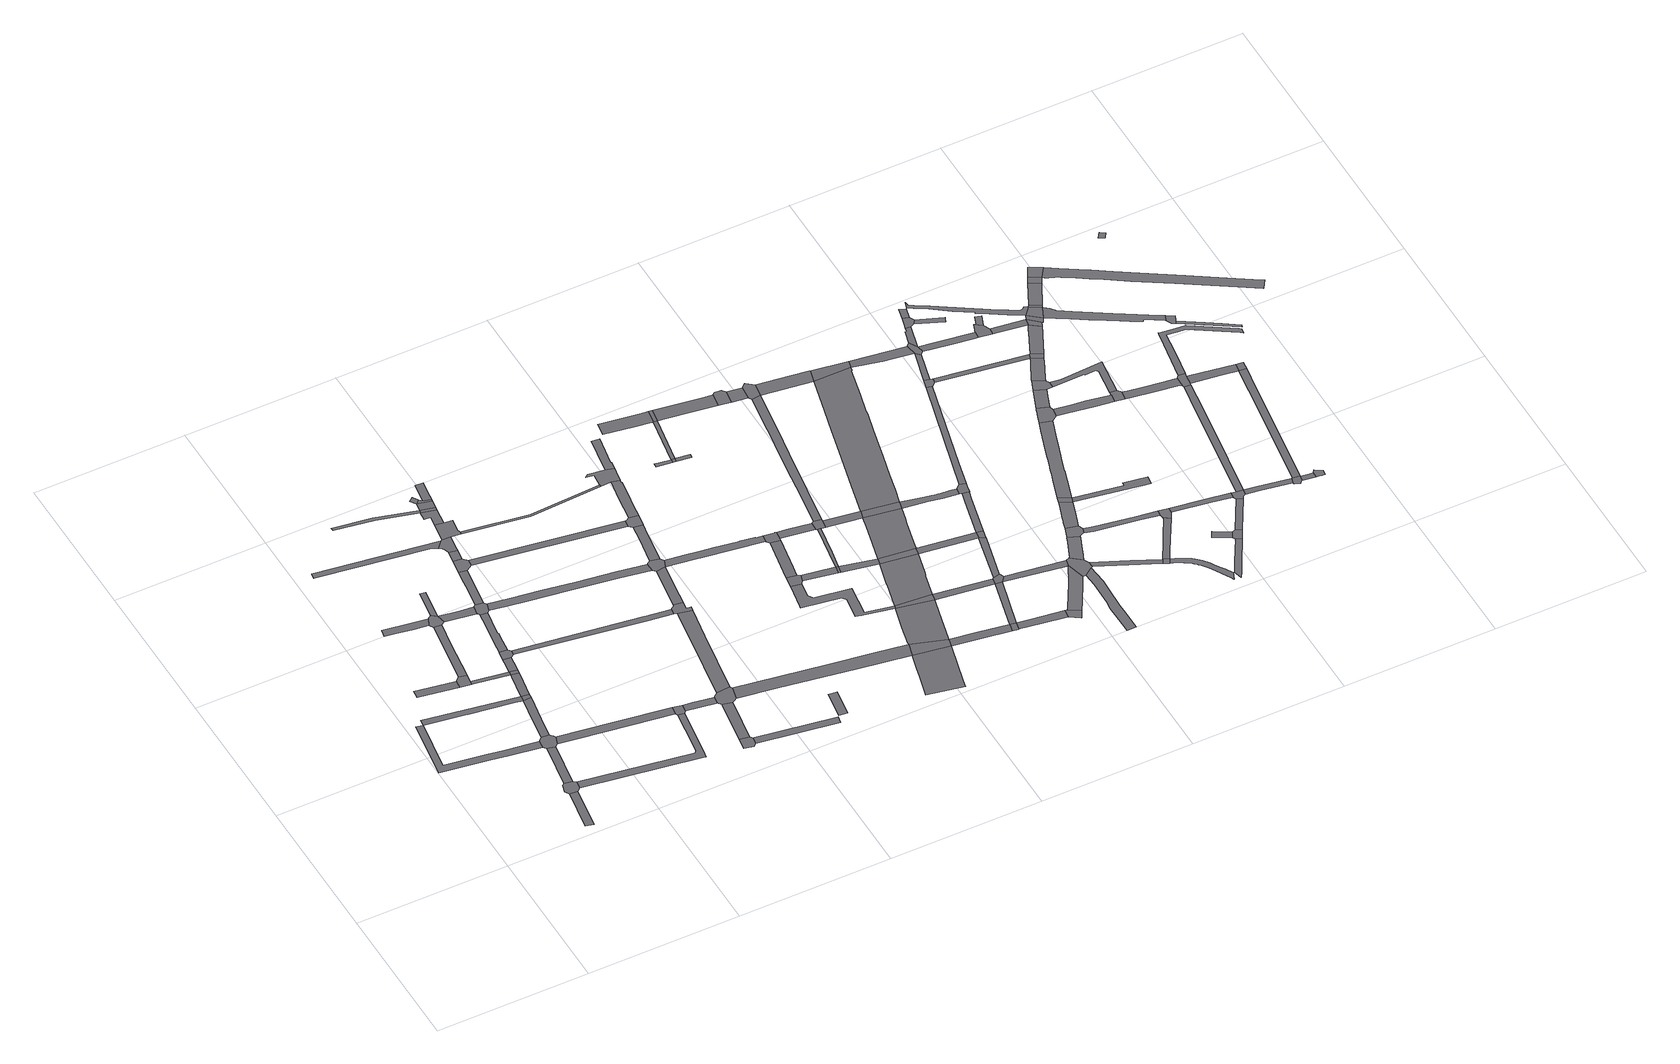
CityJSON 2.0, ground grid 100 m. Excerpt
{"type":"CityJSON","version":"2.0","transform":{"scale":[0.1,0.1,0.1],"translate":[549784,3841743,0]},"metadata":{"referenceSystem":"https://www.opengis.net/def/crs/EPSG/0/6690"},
"CityObjects":{
"road1":{"type":"Road","attributes":{"RoadStructureAttribute.sectionType":"1"},"geometry":[{"type":"MultiSurface","lod":"1","boundaries":[[[0,1,2,3,4,5,6,7,8,9,10,11,12]]]}]},
"road2":{"type":"Road","attributes":{"RoadStructureAttribute.sectionType":"1"},"geometry":[{"type":"MultiSurface","lod":"1","boundaries":[[[13,14,15,16,17,18]]]}]},
"road3":{"type":"Road","geometry":[{"type":"MultiSurface","lod":"1","boundaries":[[[19,20,21,13,18,22,23,24]]]}]},
"road4":{"type":"Road","attributes":{"RoadStructureAttribute.sectionType":"1"},"geometry":[{"type":"MultiSurface","lod":"1","boundaries":[[[25,26,27,28]]]}]},
"road5":{"type":"Road","attributes":{"RoadStructureAttribute.sectionType":"1"},"geometry":[{"type":"MultiSurface","lod":"1","boundaries":[[[29,30,12,31,32,33,34,35,36]]]}]},
"road6":{"type":"Road","attributes":{"RoadStructureAttribute.sectionType":"1"},"geometry":[{"type":"MultiSurface","lod":"1","boundaries":[[[37,38,39,19,24,40,41,42]]]}]},
"road7":{"type":"Road","geometry":[{"type":"MultiSurface","lod":"1","boundaries":[[[43,28,27,44,45,46]]]}]},
"road8":{"type":"Road","geometry":[{"type":"MultiSurface","lod":"1","boundaries":[[[47,5,4,37,42,48,49,50,51,52]]]}]},
"road9":{"type":"Road","attributes":{"RoadStructureAttribute.sectionType":"1"},"geometry":[{"type":"MultiSurface","lod":"1","boundaries":[[[53,54,55,56,57,58,59,60,61]]]}]},
"road10":{"type":"Road","attributes":{"RoadStructureAttribute.sectionType":"1"},"geometry":[{"type":"MultiSurface","lod":"1","boundaries":[[[62,63,35,64,65,47,52]]]}]},
"road11":{"type":"Road","attributes":{"RoadStructureAttribute.sectionType":"1"},"geometry":[{"type":"MultiSurface","lod":"1","boundaries":[[[66,43,46,67,68]]]}]},
"road12":{"type":"Road","attributes":{"RoadStructureAttribute.sectionType":"1"},"geometry":[{"type":"MultiSurface","lod":"1","boundaries":[[[69,45,44,70,71,72]]]}]},
"road13":{"type":"Road","geometry":[{"type":"MultiSurface","lod":"1","boundaries":[[[36,35,63,73]]]}]},
"road14":{"type":"Road","attributes":{"RoadStructureAttribute.sectionType":"1"},"geometry":[{"type":"MultiSurface","lod":"1","boundaries":[[[71,74,75,76,36,73,77,78,79]]]}]},
"road15":{"type":"Road","geometry":[{"type":"MultiSurface","lod":"1","boundaries":[[[80,61,60,66,68,81,82]]]}]},
"road16":{"type":"Road","geometry":[{"type":"MultiSurface","lod":"1","boundaries":[[[72,71,79,83]]]}]},
"road17":{"type":"Road","attributes":{"RoadStructureAttribute.sectionType":"1"},"geometry":[{"type":"MultiSurface","lod":"1","boundaries":[[[84,85,86,87,88,89,23,22,90,91,92,93,94,95]]]}]},
"road18":{"type":"Road","attributes":{"RoadStructureAttribute.sectionType":"1"},"geometry":[{"type":"MultiSurface","lod":"1","boundaries":[[[96,97,98,72,83,99,100]]]}]},
"road19":{"type":"Road","geometry":[{"type":"MultiSurface","lod":"1","boundaries":[[[101,102,80,82]]]}]},
"road20":{"type":"Road","geometry":[{"type":"MultiSurface","lod":"1","boundaries":[[[103,96,100,104,105,106,107,108]]]}]},
"road21":{"type":"Road","attributes":{"RoadStructureAttribute.sectionType":"1"},"geometry":[{"type":"MultiSurface","lod":"1","boundaries":[[[109,110,111,112,113,114]]]}]},
"road22":{"type":"Road","attributes":{"RoadStructureAttribute.sectionType":"1"},"geometry":[{"type":"MultiSurface","lod":"1","boundaries":[[[115,116,82,81,117,118]]]}]},
"road23":{"type":"Road","attributes":{"RoadStructureAttribute.sectionType":"1"},"geometry":[{"type":"MultiSurface","lod":"1","boundaries":[[[119,49,48,120,121,122,123]]]}]},
"road24":{"type":"Road","attributes":{"RoadStructureAttribute.sectionType":"1"},"geometry":[{"type":"MultiSurface","lod":"1","boundaries":[[[124,125,126,127,128,103,108,129,130,131,132,133,134]]]}]},
"road25":{"type":"Road","geometry":[{"type":"MultiSurface","lod":"1","boundaries":[[[135,118,117,136,137,138,139,140,141,124,134,142,143,144]]]}]},
"road26":{"type":"Road","attributes":{"RoadStructureAttribute.sectionType":"1"},"geometry":[{"type":"MultiSurface","lod":"1","boundaries":[[[145,146,147,148,149,150]]]}]},
"road27":{"type":"Road","attributes":{"RoadStructureAttribute.sectionType":"1"},"geometry":[{"type":"MultiSurface","lod":"1","boundaries":[[[151,152,153,154,135,144,155,156]]]}]},
"road28":{"type":"Road","geometry":[{"type":"MultiSurface","lod":"1","boundaries":[[[157,158,151,156,159,160,161]]]}]},
"road29":{"type":"Road","attributes":{"RoadStructureAttribute.sectionType":"1"},"geometry":[{"type":"MultiSurface","lod":"1","boundaries":[[[162,163,157,161,164]]]}]},
"road30":{"type":"Road","geometry":[{"type":"MultiSurface","lod":"1","boundaries":[[[165,114,113,166,167,168,162,164,169,170]]]}]},
"road31":{"type":"Road","geometry":[{"type":"MultiSurface","lod":"1","boundaries":[[[123,122,84,95,171,172]]]}]},
"road32":{"type":"Road","geometry":[{"type":"MultiSurface","lod":"1","boundaries":[[[173,174,165,170,175,176,177,178,179]]]}]},
"road33":{"type":"Road","attributes":{"RoadStructureAttribute.sectionType":"1"},"geometry":[{"type":"MultiSurface","lod":"1","boundaries":[[[180,181,106,105,182,183,184]]]}]},
"road34":{"type":"Road","attributes":{"RoadStructureAttribute.sectionType":"1"},"geometry":[{"type":"MultiSurface","lod":"1","boundaries":[[[149,185,186,173,179,187]]]}]},
"road35":{"type":"Road","geometry":[{"type":"MultiSurface","lod":"1","boundaries":[[[188,189,190,191,192,193,194]]]}]},
"road36":{"type":"Road","geometry":[{"type":"MultiSurface","lod":"1","boundaries":[[[195,196,197,198]]]}]},
"road37":{"type":"Road","geometry":[{"type":"MultiSurface","lod":"1","boundaries":[[[150,149,187,199]]]}]},
"road38":{"type":"Road","attributes":{"RoadStructureAttribute.sectionType":"1"},"geometry":[{"type":"MultiSurface","lod":"1","boundaries":[[[200,172,171,201,202,203]]]}]},
"road39":{"type":"Road","attributes":{"RoadStructureAttribute.sectionType":"1"},"geometry":[{"type":"MultiSurface","lod":"1","boundaries":[[[197,150,199,204]]]}]},
"road40":{"type":"Road","attributes":{"RoadStructureAttribute.sectionType":"1"},"geometry":[{"type":"MultiSurface","lod":"1","boundaries":[[[198,197,204,205,206]]]}]},
"road41":{"type":"Road","attributes":{"RoadStructureAttribute.sectionType":"1"},"geometry":[{"type":"MultiSurface","lod":"1","boundaries":[[[207,208,188,194,209,210,211]]]}]},
"road42":{"type":"Road","attributes":{"RoadStructureAttribute.sectionType":"1"},"geometry":[{"type":"MultiSurface","lod":"1","boundaries":[[[212,206,205,213,214]]]}]},
"road43":{"type":"Road","attributes":{"RoadStructureAttribute.sectionType":"1"},"geometry":[{"type":"MultiSurface","lod":"1","boundaries":[[[215,216,217,218,143,142,219,220,221,222,223,224,225,226]]]}]},
"road44":{"type":"Road","geometry":[{"type":"MultiSurface","lod":"1","boundaries":[[[227,228,229,203,202,207,211,230,231,232,233]]]}]},
"road45":{"type":"Road","attributes":{"RoadStructureAttribute.sectionType":"1"},"geometry":[{"type":"MultiSurface","lod":"1","boundaries":[[[193,192,234,235,236]]]}]},
"road46":{"type":"Road","attributes":{"RoadStructureAttribute.sectionType":"1"},"geometry":[{"type":"MultiSurface","lod":"1","boundaries":[[[160,159,237,238]]]}]},
"road47":{"type":"Road","attributes":{"RoadStructureAttribute.sectionType":"1"},"geometry":[{"type":"MultiSurface","lod":"1","boundaries":[[[239,240,241,242,228,227,243,244]]]}]},
"road48":{"type":"Road","attributes":{"RoadStructureAttribute.sectionType":"1"},"geometry":[{"type":"MultiSurface","lod":"1","boundaries":[[[245,246,176,175,247,248,249]]]}]},
"road49":{"type":"Road","geometry":[{"type":"MultiSurface","lod":"1","boundaries":[[[250,251,252,184,183,253,239,244,254,255,256,257]]]}]},
"road50":{"type":"Road","attributes":{"RoadStructureAttribute.sectionType":"1"},"geometry":[{"type":"MultiSurface","lod":"1","boundaries":[[[258,259,260,261,262,250,257]]]}]},
"road51":{"type":"Road","geometry":[{"type":"MultiSurface","lod":"1","boundaries":[[[263,264,265,266,267]]]}]},
"road52":{"type":"Road","geometry":[{"type":"MultiSurface","lod":"1","boundaries":[[[268,226,225,260,259,269,270]]]}]},
"road53":{"type":"Road","attributes":{"RoadStructureAttribute.sectionType":"1"},"geometry":[{"type":"MultiSurface","lod":"1","boundaries":[[[271,272,233,232,273,274,275,276]]]}]},
"road54":{"type":"Road","attributes":{"RoadStructureAttribute.sectionType":"1"},"geometry":[{"type":"MultiSurface","lod":"1","boundaries":[[[277,278,268,270,279,280,281,282]]]}]},
"road55":{"type":"Road","geometry":[{"type":"MultiSurface","lod":"1","boundaries":[[[283,284,238,237,277,282,285]]]}]},
"road56":{"type":"Road","attributes":{"RoadStructureAttribute.sectionType":"1"},"geometry":[{"type":"MultiSurface","lod":"1","boundaries":[[[286,287,288,283,285,289,290,291,292,293]]]}]},
"road57":{"type":"Road","geometry":[{"type":"MultiSurface","lod":"1","boundaries":[[[294,295,296,249,248,286,293,297,298,299]]]}]},
"road58":{"type":"Road","attributes":{"RoadStructureAttribute.sectionType":"1"},"geometry":[{"type":"MultiSurface","lod":"1","boundaries":[[[300,301,302,303,304,305,306,269,259,307,308,309,310]]]}]},
"road59":{"type":"Road","attributes":{"RoadStructureAttribute.sectionType":"1"},"geometry":[{"type":"MultiSurface","lod":"1","boundaries":[[[311,312,299,298,313,314,315]]]}]},
"road60":{"type":"Road","geometry":[{"type":"MultiSurface","lod":"1","boundaries":[[[316,317,318,319,320,321]]]}]},
"road61":{"type":"Road","attributes":{"function":"2","RoadStructureAttribute.sectionType":"1"},"geometry":[{"type":"MultiSurface","lod":"1","boundaries":[[[275,322,323,324,325,326,327,328,329]]]}]},
"road62":{"type":"Road","attributes":{"RoadStructureAttribute.sectionType":"1"},"geometry":[{"type":"MultiSurface","lod":"1","boundaries":[[[330,331,316,321,332,333]]]}]},
"road63":{"type":"Road","attributes":{"RoadStructureAttribute.sectionType":"1"},"geometry":[{"type":"MultiSurface","lod":"1","boundaries":[[[317,334,335,336,337,338,339,340,341,342,343,344,345,346,347,348,349,350,351,318]]]}]},
"road64":{"type":"Road","attributes":{"RoadStructureAttribute.sectionType":"1"},"geometry":[{"type":"MultiSurface","lod":"1","boundaries":[[[352,353,354,355,356]]]}]},
"road65":{"type":"Road","attributes":{"RoadStructureAttribute.sectionType":"1"},"geometry":[{"type":"MultiSurface","lod":"1","boundaries":[[[320,319,357,358]]]}]},
"road66":{"type":"Road","geometry":[{"type":"MultiSurface","lod":"1","boundaries":[[[359,360,310,309,361,330,333,362,363]]]}]},
"road67":{"type":"Road","geometry":[{"type":"MultiSurface","lod":"1","boundaries":[[[276,275,329,364]]]}]},
"road68":{"type":"Road","geometry":[{"type":"MultiSurface","lod":"1","boundaries":[[[356,355,365,366]]]}]},
"road69":{"type":"Road","attributes":{"RoadStructureAttribute.sectionType":"1"},"geometry":[{"type":"MultiSurface","lod":"1","boundaries":[[[367,368,369,370,371,372,373,374,375]]]}]},
"road70":{"type":"Road","geometry":[{"type":"MultiSurface","lod":"1","boundaries":[[[358,357,376,377]]]}]},
"road71":{"type":"Road","geometry":[{"type":"MultiSurface","lod":"1","boundaries":[[[378,379,380,366,365]]]}]},
"road72":{"type":"Road","attributes":{"RoadStructureAttribute.sectionType":"1"},"geometry":[{"type":"MultiSurface","lod":"1","boundaries":[[[374,356,366,381]]]}]},
"road73":{"type":"Road","attributes":{"function":"2","RoadStructureAttribute.sectionType":"1"},"geometry":[{"type":"MultiSurface","lod":"1","boundaries":[[[346,382,383,384,385,276,364,386,387,388]]]}]},
"road74":{"type":"Road","attributes":{"RoadStructureAttribute.sectionType":"1"},"geometry":[{"type":"MultiSurface","lod":"1","boundaries":[[[389,363,362,390,391,392]]]}]},
"road75":{"type":"Road","attributes":{"RoadStructureAttribute.sectionType":"1"},"geometry":[{"type":"MultiSurface","lod":"1","boundaries":[[[393,394,358,377,395,396]]]}]},
"road76":{"type":"Road","attributes":{"RoadStructureAttribute.sectionType":"1"},"geometry":[{"type":"MultiSurface","lod":"1","boundaries":[[[397,377,376,398,399]]]}]},
"road77":{"type":"Road","geometry":[{"type":"MultiSurface","lod":"1","boundaries":[[[375,374,381,400]]]}]},
"road78":{"type":"Road","geometry":[{"type":"MultiSurface","lod":"1","boundaries":[[[347,346,388,401]]]}]},
"road79":{"type":"Road","geometry":[{"type":"MultiSurface","lod":"1","boundaries":[[[402,392,391,393,396,403,404,405,406]]]}]},
"road80":{"type":"Road","attributes":{"RoadStructureAttribute.sectionType":"1"},"geometry":[{"type":"MultiSurface","lod":"1","boundaries":[[[407,364,329,408,409,410,411]]]}]},
"road81":{"type":"Road","attributes":{"function":"2","RoadStructureAttribute.sectionType":"1"},"geometry":[{"type":"MultiSurface","lod":"1","boundaries":[[[398,412,413,414,347,401,415,416,417,418]]]}]},
"road82":{"type":"Road","attributes":{"RoadStructureAttribute.sectionType":"1"},"geometry":[{"type":"MultiSurface","lod":"1","boundaries":[[[419,420,400,381,421,422,423,424]]]}]},
"road83":{"type":"Road","attributes":{"RoadStructureAttribute.sectionType":"1"},"geometry":[{"type":"MultiSurface","lod":"1","boundaries":[[[425,405,404,426,427,428,429]]]}]},
"road84":{"type":"Road","geometry":[{"type":"MultiSurface","lod":"1","boundaries":[[[399,398,418,430]]]}]},
"road85":{"type":"Road","geometry":[{"type":"MultiSurface","lod":"1","boundaries":[[[411,410,431,432,433]]]}]},
"road86":{"type":"Road","attributes":{"RoadStructureAttribute.sectionType":"1"},"geometry":[{"type":"MultiSurface","lod":"1","boundaries":[[[401,388,434,435]]]}]},
"road87":{"type":"Road","attributes":{"function":"2","RoadStructureAttribute.sectionType":"1"},"geometry":[{"type":"MultiSurface","lod":"1","boundaries":[[[428,436,437,438,399,430,439,440,441,442,443]]]}]},
"road88":{"type":"Road","attributes":{"RoadStructureAttribute.sectionType":"1"},"geometry":[{"type":"MultiSurface","lod":"1","boundaries":[[[444,445,446,447,448,449,450,451,452,453,454,455,402,406]]]}]},
"road89":{"type":"Road","attributes":{"RoadStructureAttribute.sectionType":"1"},"geometry":[{"type":"MultiSurface","lod":"1","boundaries":[[[434,411,433,456]]]}]},
"road90":{"type":"Road","geometry":[{"type":"MultiSurface","lod":"1","boundaries":[[[457,424,423,458,459,460,461]]]}]},
"road91":{"type":"Road","geometry":[{"type":"MultiSurface","lod":"1","boundaries":[[[429,428,443,462]]]}]},
"road92":{"type":"Road","attributes":{"RoadStructureAttribute.sectionType":"1"},"geometry":[{"type":"MultiSurface","lod":"1","boundaries":[[[463,433,432,464,465,466]]]}]},
"road93":{"type":"Road","attributes":{"RoadStructureAttribute.sectionType":"1"},"geometry":[{"type":"MultiSurface","lod":"1","boundaries":[[[460,459,467,468]]]}]},
"road94":{"type":"Road","attributes":{"RoadStructureAttribute.sectionType":"1"},"geometry":[{"type":"MultiSurface","lod":"1","boundaries":[[[430,418,469,470]]]}]},
"road95":{"type":"Road","geometry":[{"type":"MultiSurface","lod":"1","boundaries":[[[471,472,473,435,434,456,474]]]}]},
"road96":{"type":"Road","geometry":[{"type":"MultiSurface","lod":"1","boundaries":[[[475,468,467,476,449,448,477]]]}]},
"road97":{"type":"Road","attributes":{"RoadStructureAttribute.sectionType":"1"},"geometry":[{"type":"MultiSurface","lod":"1","boundaries":[[[469,478,479,473,472,480,481,482]]]}]},
"road98":{"type":"Road","geometry":[{"type":"MultiSurface","lod":"1","boundaries":[[[466,465,483,484,485]]]}]},
"road99":{"type":"Road","attributes":{"RoadStructureAttribute.sectionType":"1"},"geometry":[{"type":"MultiSurface","lod":"1","boundaries":[[[486,487,488,489,490,491,492,462,443,493,494,495,496,497]]]}]},
"road100":{"type":"Road","geometry":[{"type":"MultiSurface","lod":"1","boundaries":[[[470,469,482,498]]]}]},
"road101":{"type":"Road","attributes":{"RoadStructureAttribute.sectionType":"1"},"geometry":[{"type":"MultiSurface","lod":"1","boundaries":[[[474,456,499,500,501,502]]]}]},
"road102":{"type":"Road","attributes":{"function":"2","RoadStructureAttribute.sectionType":"1"},"geometry":[{"type":"MultiSurface","lod":"1","boundaries":[[[503,504,505,506,507,508,429,462,509,510,511,512,513,514,515,516,517,518,519,520]]]}]},
"road103":{"type":"Road","attributes":{"function":"3","RoadStructureAttribute.sectionType":"1"},"geometry":[{"type":"MultiSurface","lod":"1","boundaries":[[[501,521,522,485,484,523,524,525]]]}]},
"road104":{"type":"Road","attributes":{"RoadStructureAttribute.sectionType":"1"},"geometry":[{"type":"MultiSurface","lod":"1","boundaries":[[[526,527,477,448,528,503,529]]]}]},
"road105":{"type":"Road","attributes":{"RoadStructureAttribute.sectionType":"1"},"geometry":[{"type":"MultiSurface","lod":"1","boundaries":[[[530,531,470,498,532,533]]]}]},
"road106":{"type":"Road","attributes":{"RoadStructureAttribute.sectionType":"1"},"geometry":[{"type":"MultiSurface","lod":"1","boundaries":[[[534,535,536,537,538,539,540,541,542,543,544,545,546]]]}]},
"road107":{"type":"Road","geometry":[{"type":"MultiSurface","lod":"1","boundaries":[[[547,497,496,530,533,548,549,550,551]]]}]},
"road108":{"type":"Road","geometry":[{"type":"MultiSurface","lod":"1","boundaries":[[[552,502,501,525,540,539,553,554,555,556]]]}]},
"road109":{"type":"Road","attributes":{"function":"3","RoadStructureAttribute.sectionType":"1"},"geometry":[{"type":"MultiSurface","lod":"1","boundaries":[[[557,558,559,560,561,562,552,556,563,564,565,566,567]]]}]},
"road110":{"type":"Road","geometry":[{"type":"MultiSurface","lod":"1","boundaries":[[[529,503,520,568,569]]]}]},
"road111":{"type":"Road","geometry":[{"type":"MultiSurface","lod":"1","boundaries":[[[570,571,572,557,567,573,574,575,576,577]]]}]},
"road112":{"type":"Road","attributes":{"RoadStructureAttribute.sectionType":"1"},"geometry":[{"type":"MultiSurface","lod":"1","boundaries":[[[578,579,547,551,580,581]]]}]},
"road113":{"type":"Road","attributes":{"RoadStructureAttribute.sectionType":"1"},"geometry":[{"type":"MultiSurface","lod":"1","boundaries":[[[582,583,555,554,584,585,586]]]}]},
"road114":{"type":"Road","attributes":{"function":"3","RoadStructureAttribute.sectionType":"1"},"geometry":[{"type":"MultiSurface","lod":"1","boundaries":[[[587,588,589,590,591,570,577,592,593,594]]]}]},
"road115":{"type":"Road","geometry":[{"type":"MultiSurface","lod":"1","boundaries":[[[595,587,594,596]]]}]},
"road116":{"type":"Road","attributes":{"RoadStructureAttribute.sectionType":"1"},"geometry":[{"type":"MultiSurface","lod":"1","boundaries":[[[569,568,597,598,599,600,601,602,603,604]]]}]},
"road117":{"type":"Road","geometry":[{"type":"MultiSurface","lod":"1","boundaries":[[[605,586,585,606,607,608]]]}]},
"road118":{"type":"Road","attributes":{"RoadStructureAttribute.sectionType":"1"},"geometry":[{"type":"MultiSurface","lod":"1","boundaries":[[[609,610,611,576,575,612,613,614,615,616]]]}]},
"road119":{"type":"Road","geometry":[{"type":"MultiSurface","lod":"1","boundaries":[[[617,578,581,618,619,620,621,622]]]}]},
"road120":{"type":"Road","attributes":{"RoadStructureAttribute.sectionType":"1"},"geometry":[{"type":"MultiSurface","lod":"1","boundaries":[[[623,624,625,626,627,628,629,630,631,632,633,634,635,636,637,638,639,640,607,606,641,642,643,644,645,646,647,648,649,650,651,652,653,654,655,656,657,658,659,660,661,662]]]}]},
"road121":{"type":"Road","attributes":{"RoadStructureAttribute.sectionType":"1"},"geometry":[{"type":"MultiSurface","lod":"1","boundaries":[[[603,663,617,622,664]]]}]},
"road122":{"type":"Road","attributes":{"function":"3","RoadStructureAttribute.sectionType":"1"},"geometry":[{"type":"MultiSurface","lod":"1","boundaries":[[[665,666,667,668,669,670,671,672,673,674,675,676,677,595,596,678,679,680,681,682,683,684,685]]]}]},
"road123":{"type":"Road","attributes":{"RoadStructureAttribute.sectionType":"1"},"geometry":[{"type":"MultiSurface","lod":"1","boundaries":[[[686,687,688,689,690,605,608,691,692]]]}]},
"road124":{"type":"Road","geometry":[{"type":"MultiSurface","lod":"1","boundaries":[[[693,694,695,696,697,698,596,594]]]}]},
"road125":{"type":"Road","geometry":[{"type":"MultiSurface","lod":"1","boundaries":[[[699,604,603,664,700,701,702]]]}]},
"road126":{"type":"Road","attributes":{"RoadStructureAttribute.sectionType":"1"},"geometry":[{"type":"MultiSurface","lod":"1","boundaries":[[[703,704,705,699,702,706,707]]]}]},
"road127":{"type":"Road","geometry":[{"type":"MultiSurface","lod":"1","boundaries":[[[616,615,708,686,692,709,710]]]}]},
"road128":{"type":"Road","geometry":[{"type":"MultiSurface","lod":"1","boundaries":[[[711,712,703,707,713,714,715]]]}]},
"road129":{"type":"Road","attributes":{"RoadStructureAttribute.sectionType":"1"},"geometry":[{"type":"MultiSurface","lod":"1","boundaries":[[[716,717,718,719,720,721,722,723,724]]]}]},
"road130":{"type":"Road","geometry":[{"type":"MultiSurface","lod":"1","boundaries":[[[725,726,727,728,665,685,729,730,731]]]}]},
"road131":{"type":"Road","attributes":{"RoadStructureAttribute.sectionType":"1"},"geometry":[{"type":"MultiSurface","lod":"1","boundaries":[[[732,733,711,715,734]]]}]},
"road132":{"type":"Road","attributes":{"RoadStructureAttribute.sectionType":"1"},"geometry":[{"type":"MultiSurface","lod":"1","boundaries":[[[621,620,735,736]]]}]},
"road133":{"type":"Road","attributes":{"RoadStructureAttribute.sectionType":"1"},"geometry":[{"type":"MultiSurface","lod":"1","boundaries":[[[737,738,702,701,739,740,741,742,743]]]}]},
"road134":{"type":"Road","geometry":[{"type":"MultiSurface","lod":"1","boundaries":[[[744,745,746,747,748]]]}]},
"road135":{"type":"Road","geometry":[{"type":"MultiSurface","lod":"1","boundaries":[[[749,750,751,714,713]]]}]},
"road136":{"type":"Road","attributes":{"function":"3","RoadStructureAttribute.sectionType":"1"},"geometry":[{"type":"MultiSurface","lod":"1","boundaries":[[[752,753,725,731,754,755]]]}]},
"road137":{"type":"Road","geometry":[{"type":"MultiSurface","lod":"1","boundaries":[[[756,748,747,716,724,757]]]}]},
"road138":{"type":"Road","attributes":{"RoadStructureAttribute.sectionType":"1"},"geometry":[{"type":"MultiSurface","lod":"1","boundaries":[[[758,710,709,759,760,761,762,763,764]]]}]},
"road139":{"type":"Road","geometry":[{"type":"MultiSurface","lod":"1","boundaries":[[[765,766,752,755,767,768,769]]]}]},
"road140":{"type":"Road","attributes":{"RoadStructureAttribute.sectionType":"1"},"geometry":[{"type":"MultiSurface","lod":"1","boundaries":[[[770,771,772,773,730,729,774,775,776,777,778]]]}]},
"road141":{"type":"Road","geometry":[{"type":"MultiSurface","lod":"1","boundaries":[[[779,743,742,780,781,782]]]}]},
"road142":{"type":"Road","attributes":{"RoadStructureAttribute.sectionType":"1"},"geometry":[{"type":"MultiSurface","lod":"1","boundaries":[[[783,756,757,784]]]}]},
"road143":{"type":"Road","attributes":{"function":"3","RoadStructureAttribute.sectionType":"1"},"geometry":[{"type":"MultiSurface","lod":"1","boundaries":[[[735,785,786,787,788,789,790,765,769,791,792,793,794]]]}]},
"road144":{"type":"Road","geometry":[{"type":"MultiSurface","lod":"1","boundaries":[[[795,796,797,779,782]]]}]},
"road145":{"type":"Road","attributes":{"RoadStructureAttribute.sectionType":"1"},"geometry":[{"type":"MultiSurface","lod":"1","boundaries":[[[798,799,800,801,802,803,804,805,806,807,808,809,810,811,812,813,814,815,816,817,818,819,820]]]}]},
"road146":{"type":"Road","geometry":[{"type":"MultiSurface","lod":"1","boundaries":[[[736,735,794,821,822]]]}]},
"road147":{"type":"Road","attributes":{"RoadStructureAttribute.sectionType":"1"},"geometry":[{"type":"MultiSurface","lod":"1","boundaries":[[[823,824,768,767,825,826,827,828,829,830]]]}]},
"road148":{"type":"Road","geometry":[{"type":"MultiSurface","lod":"1","boundaries":[[[764,763,783,784,831,832,833,834,835,836]]]}]},
"road149":{"type":"Road","attributes":{"RoadStructureAttribute.sectionType":"1"},"geometry":[{"type":"MultiSurface","lod":"1","boundaries":[[[781,780,837,838,839]]]}]},
"road150":{"type":"Road","attributes":{"function":"3","RoadStructureAttribute.sectionType":"1"},"geometry":[{"type":"MultiSurface","lod":"1","boundaries":[[[838,840,841,842,843,822,821,844,845,846]]]}]},
"road151":{"type":"Road","geometry":[{"type":"MultiSurface","lod":"1","boundaries":[[[829,778,777,847,848,830]]]}]},
"road152":{"type":"Road","attributes":{"function":"3","RoadStructureAttribute.sectionType":"1"},"geometry":[{"type":"MultiSurface","lod":"1","boundaries":[[[839,838,846,849,850,851,852]]]}]},
"road153":{"type":"Road","geometry":[{"type":"MultiSurface","lod":"1","boundaries":[[[819,852,851,853,854]]]}]},
"road154":{"type":"Road","attributes":{"RoadStructureAttribute.sectionType":"1"},"geometry":[{"type":"MultiSurface","lod":"1","boundaries":[[[855,856,834,833,857,858,859]]]}]},
"road155":{"type":"Road","geometry":[{"type":"MultiSurface","lod":"1","boundaries":[[[820,819,854,860]]]}]},
"road156":{"type":"Road","attributes":{"RoadStructureAttribute.sectionType":"1"},"geometry":[{"type":"MultiSurface","lod":"1","boundaries":[[[861,862,836,835,863,864,865]]]}]},
"road157":{"type":"Road","attributes":{"function":"3","RoadStructureAttribute.sectionType":"7"},"geometry":[{"type":"MultiSurface","lod":"1","boundaries":[[[866,820,860,867]]]}]},
"road158":{"type":"Road","attributes":{"RoadStructureAttribute.sectionType":"1"},"geometry":[{"type":"MultiSurface","lod":"1","boundaries":[[[868,869,870,871,848,847,872,873,874,875,876]]]}]},
"road159":{"type":"Road","geometry":[{"type":"MultiSurface","lod":"1","boundaries":[[[877,866,867,878]]]}]},
"road160":{"type":"Road","geometry":[{"type":"MultiSurface","lod":"1","boundaries":[[[879,859,858,880,881,882,883,884,885,886,887,888]]]}]},
"road161":{"type":"Road","attributes":{"RoadStructureAttribute.sectionType":"1"},"geometry":[{"type":"MultiSurface","lod":"1","boundaries":[[[886,885,889,890]]]}]},
"road162":{"type":"Road","attributes":{"function":"3","RoadStructureAttribute.sectionType":"7"},"geometry":[{"type":"MultiSurface","lod":"1","boundaries":[[[891,877,878,892,893]]]}]},
"road163":{"type":"Road","geometry":[{"type":"MultiSurface","lod":"1","boundaries":[[[894,876,875,861,865,895,896,897,898]]]}]},
"road164":{"type":"Road","geometry":[{"type":"MultiSurface","lod":"1","boundaries":[[[899,891,893,900]]]}]},
"road165":{"type":"Road","geometry":[{"type":"MultiSurface","lod":"1","boundaries":[[[901,902,890,889,903,904,905,906,907,908]]]}]},
"road166":{"type":"Road","attributes":{"RoadStructureAttribute.sectionType":"1"},"geometry":[{"type":"MultiSurface","lod":"1","boundaries":[[[909,910,911,912,913,914,915,916,917,918,919,920,860,854,921,922,923,924,925,926,927,928,929,930]]]}]},
"road167":{"type":"Road","attributes":{"RoadStructureAttribute.sectionType":"1"},"geometry":[{"type":"MultiSurface","lod":"1","boundaries":[[[931,932,888,887,933,934]]]}]},
"road168":{"type":"Road","attributes":{"RoadStructureAttribute.sectionType":"1"},"geometry":[{"type":"MultiSurface","lod":"1","boundaries":[[[935,897,896,936,931,937]]]}]},
"road169":{"type":"Road","attributes":{"RoadStructureAttribute.sectionType":"1"},"geometry":[{"type":"MultiSurface","lod":"1","boundaries":[[[938,939,940,941,942,943,944,894,898,945,946,947,948,949,950,951,952,953]]]}]},
"road170":{"type":"Road","geometry":[{"type":"MultiSurface","lod":"1","boundaries":[[[930,929,954,955,956,957,958]]]}]},
"road171":{"type":"Road","geometry":[{"type":"MultiSurface","lod":"1","boundaries":[[[959,937,931,934,960]]]}]},
"road172":{"type":"Road","attributes":{"RoadStructureAttribute.sectionType":"1"},"geometry":[{"type":"MultiSurface","lod":"1","boundaries":[[[961,962,963,956,955,964,965]]]}]},
"road173":{"type":"Road","attributes":{"RoadStructureAttribute.sectionType":"1"},"geometry":[{"type":"MultiSurface","lod":"1","boundaries":[[[966,967,968,969,970,971,972,973,974,900,893,975,976,977,978,979,980,981,982,983,984,985,986,987,988]]]}]},
"road174":{"type":"Road","geometry":[{"type":"MultiSurface","lod":"1","boundaries":[[[989,990,991,992]]]}]}
},
"vertices":[
[63,1257,0],[4,862,0],[323,812,0],[430,795,0],[640,762,0],[643,814,0],[547,828,0],[536,830,0],[430,846,0],[323,863,0],[56,905,0],[108,1246,0],[109,1250,0],
[598,351,0],[577,217,0],[554,74,0],[606,63,0],[627,199,0],[650,347,0],
[609,441,0],[594,430,0],[580,380,0],[673,364,0],[680,416,0],[662,434,0],
[191,1519,0],[185,1467,0],[443,1423,0],[449,1476,0],
[382,1246,0],[115,1290,0],[376,1206,0],[379,1206,0],[382,1205,0],[670,1161,0],[719,1151,0],[724,1189,0],
[655,741,0],[630,579,0],[610,444,0],[663,442,0],[683,577,0],[706,728,0],
[479,1499,0],[517,1411,0],[519,1437,0],[527,1489,0],
[670,836,0],[728,746,0],[748,802,0],[737,814,0],[734,818,0],[722,833,0],
[498,2012,0],[411,2027,0],[311,2042,0],[261,2050,0],[253,1999,0],[311,1989,0],[434,1968,0],[523,1954,0],[545,2004,0],
[742,971,0],[771,1153,0],[718,1146,0],[694,992,0],
[542,1927,0],[566,1762,0],[592,1923,0],
[522,1437,0],[525,1410,0],[754,1373,0],[757,1398,0],
[775,1180,0],
[751,1354,0],[725,1195,0],[724,1190,0],[802,1346,0],[803,1355,0],[805,1366,0],
[570,2022,0],[617,1939,0],[604,1996,0],
[809,1391,0],
[1460,624,0],[1442,499,0],[1442,498,0],[1415,314,0],[1412,310,0],[1403,301,0],[1439,245,0],[1444,244,0],[1447,267,0],[1453,306,0],[1481,493,0],[1500,615,0],
[772,1504,0],[769,1479,0],[758,1405,0],[818,1456,0],[824,1496,0],
[636,2204,0],[599,2210,0],
[782,1569,0],[845,1512,0],[846,1513,0],[850,1545,0],[848,1545,0],[833,1562,0],
[119,2652,0],[113,2613,0],[135,2610,0],[836,2503,0],[869,2488,0],[911,2532,0],
[742,1976,0],[617,1994,0],[815,1908,0],[825,1965,0],
[1107,746,0],[851,728,0],[1187,679,0],[1451,640,0],[1459,692,0],
[828,1892,0],[826,1879,0],[818,1815,0],[805,1728,0],[788,1610,0],[834,1568,0],[844,1638,0],[854,1707,0],[847,1709,0],[863,1811,0],[874,1885,0],
[842,1975,0],[818,1907,0],[821,1906,0],[824,1904,0],[825,1902,0],[826,1899,0],[828,1895,0],[890,1899,0],[904,1952,0],[890,1971,0],
[650,2885,0],[395,2925,0],[397,2905,0],[653,2863,0],[913,2791,0],[921,2811,0],
[882,2256,0],[874,2202,0],[866,2141,0],[849,2027,0],[914,2120,0],[934,2249,0],
[896,2352,0],[885,2280,0],[974,2274,0],[978,2319,0],[949,2345,0],
[907,2430,0],[899,2375,0],[960,2418,0],
[923,2539,0],[884,2478,0],[889,2471,0],[898,2457,0],[963,2434,0],[977,2537,0],
[1514,632,0],[1520,682,0],
[941,2665,0],[935,2628,0],[1043,2527,0],[1046,2544,0],[1038,2562,0],[1050,2649,0],[995,2657,0],
[1670,1428,0],[1667,1429,0],[1664,1389,0],[1828,1364,0],[1832,1405,0],
[909,2733,0],[950,2730,0],[1011,2769,0],
[1683,279,0],[1678,248,0],[1671,202,0],[1733,187,0],[1751,202,0],[1758,252,0],[1744,266,0],
[930,2926,0],[905,2905,0],[930,2866,0],[955,2893,0],
[1014,2790,0],
[1583,673,0],[1702,603,0],[1707,602,0],[1715,652,0],
[1022,2846,0],
[1025,2860,0],[971,2872,0],
[1727,577,0],[1726,575,0],[1745,269,0],[1764,397,0],[1791,563,0],
[992,3005,0],[1029,2890,0],[1045,3001,0],
[1701,1827,0],[1453,1865,0],[1247,1898,0],[1045,1930,0],[996,1881,0],[1131,1859,0],[1252,1841,0],[1384,1820,0],[1531,1797,0],[1689,1773,0],[1887,1741,0],[1885,1797,0],
[1835,682,0],[1744,675,0],[1732,666,0],[1794,565,0],[1803,571,0],[1824,585,0],[1845,669,0],
[2269,122,0],[2270,127,0],[2277,170,0],
[1930,2126,0],[1937,2173,0],
[1852,1360,0],[1849,1347,0],[1838,1283,0],[1779,903,0],[1904,1123,0],[1939,1339,0],
[1476,2479,0],[1071,2540,0],[1469,2464,0],[1946,2490,0],[1946,2503,0],
[1861,1430,0],[1860,1425,0],[1844,1414,0],[1850,1360,0],[1944,1368,0],[1924,1371,0],[1914,1372,0],[1921,1421,0],
[1939,1551,0],[1966,1729,0],[1904,1720,0],[1890,1623,0],[1874,1516,0],
[2368,351,0],[2339,356,0],[2314,360,0],[2287,180,0],[2341,172,0],
[1910,1817,0],[1986,1781,0],[1968,1803,0],
[2707,535,0],[2429,578,0],[2077,544,0],[2561,466,0],[2897,412,0],[2920,499,0],
[1955,2102,0],[1941,2006,0],[1984,1901,0],[2001,2008,0],[2008,2055,0],[2014,2093,0],
[1967,2182,0],[1947,2171,0],[2027,2173,0],
[2016,2494,0],[1993,2353,0],[1968,2187,0],[2034,2214,0],[2049,2309,0],[2071,2456,0],[2065,2458,0],[2069,2480,0],
[1925,2611,0],[1903,2595,0],[1955,2586,0],[2081,2549,0],[2086,2581,0],[2032,2594,0],
[2543,1691,0],[2544,1695,0],[2452,1709,0],[2437,1711,0],[2293,1734,0],[2215,1746,0],[2113,1761,0],[2143,1702,0],[2196,1693,0],[2581,1636,0],[2588,1683,0],
[2071,2841,0],[2055,2738,0],[2094,2631,0],[2089,2632,0],[2122,2835,0],
[2548,1318,0],[2536,1244,0],[2603,1233,0],[2618,1253,0],[2630,1295,0],[2610,1308,0],
[2871,313,0],[2852,236,0],[2813,86,0],[3050,38,0],[3050,40,0],[3051,41,0],[3092,205,0],[3133,371,0],
[2600,1613,0],[2557,1372,0],[2622,1373,0],[2661,1602,0],
[2508,1077,0],[2508,1075,0],[2506,1065,0],[2505,1059,0],[2756,1020,0],[2774,996,0],[2753,847,0],[2767,844,0],[2771,843,0],[2791,840,0],[2802,837,0],[2990,799,0],[2990,798,0],[2997,818,0],[2815,853,0],[2844,1062,0],[2610,1099,0],[2586,1131,0],
[2308,2505,0],[2307,2491,0],[2306,2477,0],[2408,2463,0],[2411,2488,0],
[2833,1210,0],[2843,1260,0],
[2662,1676,0],[2661,1672,0],[2584,1632,0],[2664,1619,0],[2672,1674,0],
[3146,425,0],
[2430,2460,0],[2434,2486,0],
[2439,2905,0],[2278,2929,0],[2170,2946,0],[2156,2857,0],[2347,2828,0],[2456,2811,0],[2457,2811,0],[2463,2810,0],[2477,2899,0],
[2848,1207,0],[2858,1258,0],
[2526,2447,0],[2527,2460,0],[2529,2474,0],
[2488,2807,0],
[2988,789,0],[2950,640,0],[2921,511,0],[2923,510,0],[3149,437,0],[3199,643,0],[3226,751,0],
[2749,1663,0],[2738,1608,0],[2886,1585,0],[2889,1641,0],
[2896,1583,0],[2862,1375,0],[2882,1376,0],[2916,1580,0],
[2862,1257,0],[3081,1162,0],[3091,1204,0],
[2502,2895,0],
[3234,795,0],
[2905,1649,0],[2921,1579,0],[2945,1575,0],[2954,1631,0],[2956,1642,0],
[3326,397,0],[3135,371,0],[3306,344,0],[3506,313,0],[3518,367,0],
[3041,1002,0],[3039,990,0],[3000,829,0],[3272,953,0],[3276,952,0],[3283,980,0],[3319,1129,0],
[2809,2849,0],[2649,2873,0],[2558,2796,0],[2692,2776,0],[2861,2750,0],[2875,2840,0],
[3184,1595,0],[2979,1570,0],[3090,1553,0],[3173,1541,0],[3187,1594,0],
[3329,1175,0],
[3544,305,0],[3545,308,0],[3557,361,0],
[3598,698,0],[3606,743,0],
[3156,1469,0],[3134,1378,0],[3092,1206,0],[3330,1176,0],[3333,1191,0],[3378,1380,0],[3388,1412,0],[3411,1503,0],
[2981,1812,0],[3009,1991,0],[3041,2204,0],[3074,2419,0],[3118,2709,0],[3061,2703,0],[3045,2595,0],[3022,2441,0],[3002,2314,0],[2973,2113,0],[2949,1947,0],[2924,1777,0],
[3643,693,0],
[2896,2856,0],[2886,2746,0],[2942,2738,0],[2955,2827,0],[2936,2850,0],
[3421,1555,0],
[3656,346,0],[3686,286,0],[3847,261,0],[3855,316,0],
[3046,2722,0],[3055,2812,0],
[3692,1076,0],[3702,1124,0],
[3662,752,0],[3658,758,0],[3616,748,0],[3673,731,0],
[3084,2837,0],[3057,2709,0],[3132,2800,0],
[3691,1072,0],[3618,758,0],[3729,1056,0],[3729,1059,0],[3730,1063,0],
[3912,215,0],[3944,271,0],[3870,314,0],
[3728,1497,0],[3667,1504,0],[3652,1506,0],[3632,1510,0],[3613,1513,0],[3561,1525,0],[3488,1541,0],[3493,1490,0],[3573,1478,0],[3659,1464,0],[3760,1448,0],[3767,1492,0],
[3742,1114,0],
[4034,630,0],[4042,634,0],[4046,634,0],[4056,672,0],
[3447,2660,0],[3444,2646,0],[3404,2485,0],[3350,2262,0],[3294,2036,0],[3250,1851,0],[3448,1657,0],[3474,1773,0],[3515,1938,0],[3546,2069,0],[3566,2150,0],[3595,2266,0],[3603,2297,0],[3601,2298,0],[3637,2440,0],[3681,2637,0],[3687,2636,0],[3691,2660,0],
[3980,502,0],[3881,328,0],[3977,327,0],[4053,463,0],[4079,512,0],
[3465,2750,0],[3358,2766,0],[3129,2708,0],[3470,2749,0],
[3780,1444,0],[3764,1384,0],[3807,1385,0],[3820,1437,0],
[4160,129,0],[4158,203,0],[4164,354,0],[4167,425,0],[4161,494,0],[4157,551,0],[4100,509,0],[4106,422,0],[4103,263,0],[4098,211,0],[4099,104,0],[4099,0,0],[4161,1,0],
[3798,1517,0],[3823,1436,0],[3833,1481,0],[3831,1482,0],[3838,1507,0],
[4081,682,0],[4164,557,0],[4166,559,0],[4163,598,0],[4148,631,0],
[4149,839,0],[4146,834,0],[4135,805,0],[4095,709,0],[4087,692,0],[4083,685,0],[4159,657,0],[4161,662,0],[4191,735,0],[4217,797,0],[4221,811,0],
[3691,2661,0],[3703,2709,0],
[4173,909,0],[4160,869,0],[4153,851,0],[4224,813,0],[4246,825,0],[4250,824,0],[4264,861,0],[4249,889,0],
[4002,2308,0],[3841,1684,0],[3880,1675,0],[4037,2299,0],
[4389,496,0],[4164,598,0],[4359,470,0],[4542,386,0],[4556,418,0],
[4240,1113,0],[4225,1068,0],[4195,976,0],[4195,974,0],[4189,958,0],[4271,949,0],[4276,963,0],[4313,1078,0],
[4252,1151,0],[4324,1110,0],
[3692,2660,0],[3771,2642,0],[3862,2621,0],[3881,2618,0],[3950,2607,0],[4072,2587,0],[4074,2587,0],[4063,2659,0],
[4558,418,0],[4579,369,0],[4596,401,0],[4594,402,0],
[4577,802,0],[4330,842,0],[4301,850,0],[4310,809,0],[4371,799,0],[4603,761,0],[4715,741,0],[4719,780,0],
[4017,2366,0],[4040,2301,0],[4061,2319,0],[4065,2322,0],[4070,2354,0],[4052,2357,0],
[4867,131,0],[4840,174,0],[4824,200,0],[4801,236,0],[4787,258,0],[4774,275,0],[4767,285,0],[4755,299,0],[4746,310,0],[4735,321,0],[4733,323,0],[4724,331,0],[4709,343,0],[4707,344,0],[4691,355,0],[4675,364,0],[4651,376,0],[4625,388,0],[4597,360,0],[4631,346,0],[4644,339,0],[4655,332,0],[4669,323,0],[4679,317,0],[4688,311,0],[4695,304,0],[4702,298,0],[4712,289,0],[4721,279,0],[4734,266,0],[4745,251,0],[4762,226,0],[4778,201,0],[4787,185,0],[4790,179,0],[4806,152,0],[4825,119,0],[4841,91,0],[4849,75,0],[4870,128,0],
[4072,2578,0],[4102,2560,0],
[4447,1744,0],[4427,1683,0],[4409,1632,0],[4374,1529,0],[4355,1468,0],[4354,1466,0],[4352,1458,0],[4339,1416,0],[4331,1393,0],[4329,1390,0],[4319,1358,0],[4317,1350,0],[4300,1298,0],[4369,1250,0],[4393,1325,0],[4393,1328,0],[4413,1391,0],[4431,1443,0],[4449,1496,0],[4486,1609,0],[4523,1719,0],
[4720,721,0],[4716,704,0],[4657,596,0],[4592,479,0],[4587,471,0],[4627,460,0],[4758,689,0],
[4702,1012,0],[4790,998,0],[4798,1053,0],[4747,1062,0],[4647,1079,0],[4642,1056,0],
[4085,2681,0],[4106,2563,0],[4125,2579,0],[4115,2628,0],
[4124,2795,0],[4118,2769,0],[4109,2770,0],[4116,2634,0],[4157,2788,0],
[4718,731,0],[4782,731,0],[4786,769,0],
[4144,2874,0],[4129,2815,0],[4183,2802,0],[4203,2832,0],[4185,2863,0],
[5010,364,0],[4919,200,0],[4882,133,0],[4876,123,0],[4891,68,0],[4913,106,0],[4917,114,0],[4954,181,0],[5045,345,0],
[4488,1856,0],[4482,1842,0],[4480,1836,0],[4461,1789,0],[4563,1745,0],[4569,1805,0],[4562,1828,0],
[4163,2949,0],[4162,2949,0],[4203,2934,0],
[4651,2233,0],[4661,2266,0],
[4464,2574,0],[4222,2611,0],[4186,2569,0],[4300,2552,0],[4445,2530,0],[4463,2527,0],[4467,2573,0],
[4916,482,0],[4905,462,0],[4895,441,0],[4999,384,0],[5020,425,0],
[4357,2731,0],[4363,2747,0],[4370,2762,0],
[4542,1995,0],[4505,1899,0],[4594,1911,0],[4616,1965,0],
[5045,431,0],[5081,411,0],
[5012,733,0],[4783,733,0],[4789,732,0],[5024,695,0],[5156,673,0],[5159,672,0],[5162,709,0],
[4570,2067,0],[4562,2045,0],[4656,1966,0],[4655,2008,0],[4642,2029,0],
[4918,1749,0],[4863,1758,0],[4769,1773,0],[4682,1786,0],[4609,1738,0],[4685,1725,0],[4802,1707,0],[4918,1689,0],[4926,1747,0],
[4491,2634,0],[4551,2513,0],[4556,2560,0],[4537,2601,0],
[5168,651,0],[5204,631,0],
[4649,2230,0],[4643,2217,0],[4620,2169,0],[4588,2105,0],[4586,2100,0],[4574,2077,0],[4652,2051,0],[4684,2119,0],[4689,2129,0],[4722,2199,0],
[4565,2672,0],[4526,2687,0],[4503,2629,0],
[4818,2623,0],[4815,2625,0],[4804,2613,0],[4793,2610,0],[4760,2621,0],[4723,2644,0],[4635,2699,0],[4594,2725,0],[4419,2834,0],[4334,2888,0],[4257,2938,0],[4226,2958,0],[4224,2982,0],[4209,2939,0],[4243,2917,0],[4321,2867,0],[4434,2787,0],[4545,2718,0],[4542,2711,0],[4614,2665,0],[4702,2610,0],[4793,2555,0],[4840,2611,0],
[4737,2231,0],[4666,2265,0],
[5006,2011,0],[4728,1998,0],[4867,1971,0],[4868,1962,0],[4941,1965,0],[4954,1951,0],[4929,1770,0],[4973,1764,0],
[5214,649,0],[5232,661,0],[5233,661,0],[5240,696,0],[5240,698,0],[5197,703,0],
[4598,2506,0],[4768,2480,0],[4777,2527,0],
[4761,2465,0],[4733,2405,0],[4725,2389,0],[4714,2366,0],[4805,2370,0],[4811,2383,0],[4835,2432,0],
[4981,1679,0],[4991,1738,0],
[4841,2444,0],[4847,2457,0],[4856,2458,0],[4779,2527,0],
[4871,2488,0],[4873,2491,0],
[5323,683,0],[5287,689,0],[5324,646,0],[5521,612,0],[5533,648,0],
[4908,2568,0],
[5334,1605,0],[5301,1400,0],[5318,1212,0],[5346,1400,0],[5374,1599,0],
[4848,2625,0],[4917,2582,0],
[5313,1687,0],[5247,1697,0],[5116,1717,0],[5028,1732,0],[5023,1672,0],[5158,1650,0],[5314,1626,0],[5328,1622,0],[5330,1683,0],
[4930,2786,0],[4998,2743,0],
[5537,647,0],[5522,611,0],[5524,602,0],[5561,588,0],[5563,591,0],[5564,592,0],[5579,603,0],[5584,640,0],[5585,641,0],[5540,647,0],
[5664,591,0],[5666,627,0],
[4953,2831,0],[5013,2771,0],[5021,2787,0],
[5348,1705,0],[5376,1614,0],[5378,1614,0],[5384,1674,0],[5388,1698,0],
[4990,2900,0],[5068,2856,0],
[5677,647,0],[5667,629,0],[5694,587,0],[5701,586,0],[5703,586,0],[5708,585,0],[5720,583,0],[5726,620,0],
[5486,2188,0],[5369,2259,0],[5307,2295,0],[5245,2334,0],[5147,2396,0],[5046,2460,0],[4967,2510,0],[4963,2515,0],[4955,2527,0],[4942,2541,0],[4928,2553,0],[4910,2567,0],[4938,2452,0],[5013,2406,0],[5102,2351,0],[5193,2295,0],[5259,2256,0],[5308,2225,0],[5375,2189,0],[5384,2204,0],[5494,2137,0],[5510,2173,0],
[5677,1571,0],[5651,1403,0],[5698,1403,0],[5725,1566,0],
[5406,1670,0],[5575,1586,0],[5686,1627,0],
[5838,1876,0],[5577,2045,0],[5515,2052,0],[5414,2064,0],[5407,2065,0],[5405,2056,0],[5391,1966,0],[5417,1860,0],[5430,1960,0],[5431,1966,0],[5440,2028,0],[5512,2022,0],[5562,2017,0],[5833,1843,0],[5849,1832,0],[5854,1866,0],
[5513,2098,0],[5534,2085,0],[5544,2107,0],[5547,2112,0],[5559,2142,0],
[5708,1623,0],[5733,1620,0],
[5804,1939,0],[5772,1960,0],[5687,2015,0],[5863,1880,0],[5870,1895,0],
[6149,2164,0],[6144,2167,0],[5932,2304,0],[5768,2407,0],[5585,2525,0],[5412,2637,0],[5303,2707,0],[5240,2746,0],[5143,2808,0],[5036,2777,0],[5056,2767,0],[5070,2761,0],[5090,2753,0],[5105,2747,0],[5122,2735,0],[5196,2689,0],[5263,2647,0],[5304,2621,0],[5469,2514,0],[5685,2376,0],[5998,2178,0],[6123,2099,0],[6159,2157,0],
[5490,2954,0],[5467,2918,0],[5501,2897,0],[5524,2932,0]
]}
